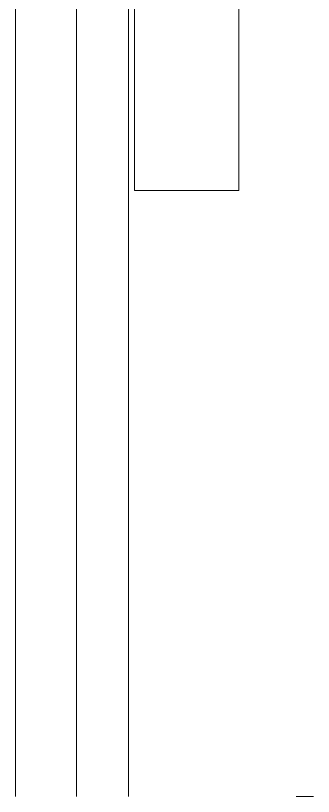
# Model space of a CAD drawing. Extents: x -976302 to -776254, y 5665 to 231437.
# Drawn here: x -803036.2 to -802950, y 81524.3 to 81750.7 of the extents above; entities that cross this region are included whole.
import ezdxf

# ---------------------------------------------------------------- set-up
doc = ezdxf.new("R2010")
doc.units = 0
doc.header["$LTSCALE"] = 1000
doc.header["$MEASUREMENT"] = 0

# ---------------------------------------------------------------- blocks, each defined once
blk = doc.blocks.new('*U19')
at = {"color": 253, "linetype": 'Continuous', "lineweight": 15, "true_color": 0x9e9e9e}
for p, q in [((-15773.329, -17427.894), (-15773.329, -17365.292)), ((-15769.854, -17427.894), (-15769.854, -17365.292))]:
    blk.add_line(p, q, dxfattribs=at)
at = {"color": 7, "linetype": 'Continuous', "lineweight": 15}
for p, q in [((-15766.876, -17427.894), (-15766.876, -17367.398)), ((-15766.529, -17378.327), (-15766.529, -17393.218)), ((-15760.572, -17378.327), (-15760.572, -17393.218)), ((-15766.529, -17393.218), (-15760.572, -17393.218)), ((-15756.303, -17427.894), (-15757.296, -17427.894))]:
    blk.add_line(p, q, dxfattribs=at)

msp = doc.modelspace()

# ---------------------------------------------------------------- block references
at = {"xscale": 5.068799998611212, "yscale": 5.068799998611212, "zscale": 5.068799998611212}
msp.add_blockref('*U19', (-723084.4, 169862.78), dxfattribs=at)
msp.add_blockref('*U19', (-723084.4, 169862.78), dxfattribs=at)

doc.saveas('drawing.dxf')
